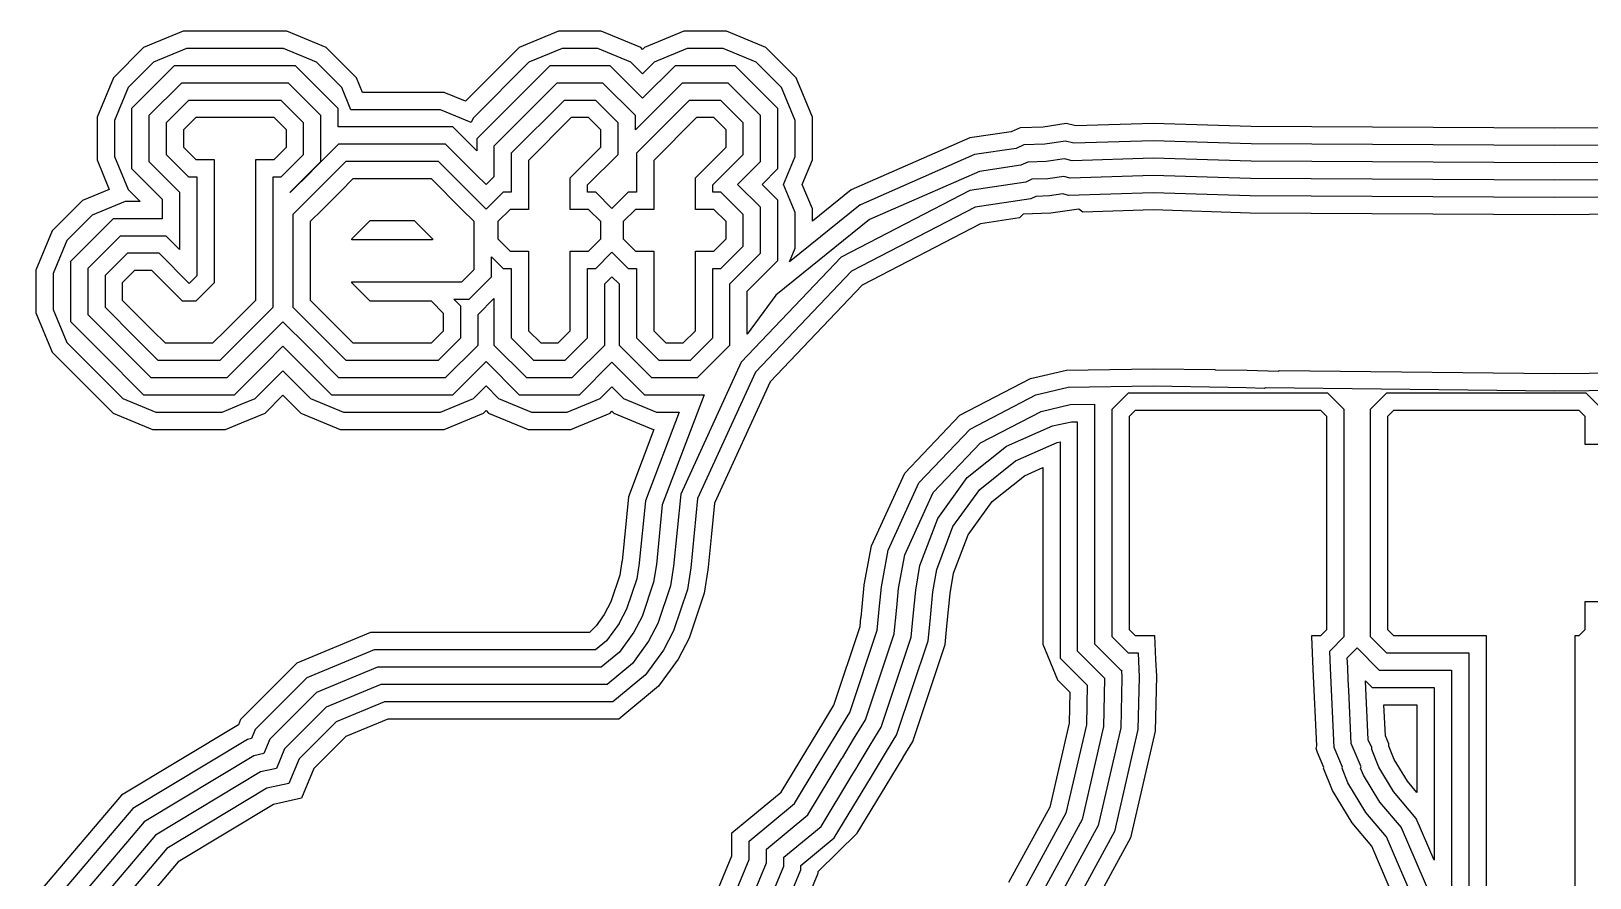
# Model space of a CAD drawing. Header units: millimetres. Extents: x 0 to 23.1, y 0 to 24.2.
# Drawn here: x 1.35 to 12.81, y 17.49 to 23.71 of the extents above; entities that cross this region are included whole.
import ezdxf

# ---------------------------------------------------------------- set-up
doc = ezdxf.new("R2010")
doc.units = ezdxf.units.MM

msp = doc.modelspace()

# ---------------------------------------------------------------- linework, layer by layer
at = {"color": 45}
for p, q in [((2.4649, 23.7134), (2.1751, 23.5934)), ((3.2282, 23.7134), (2.4649, 23.7134)), ((3.518, 23.5934), (3.2282, 23.7134)), ((5.2271, 23.7134), (4.9373, 23.5934)), ((5.5408, 23.7134), (5.2271, 23.7134)), ((5.8306, 23.5934), (5.5408, 23.7134)), ((6.1478, 23.7134), (5.858, 23.5934)), ((6.4615, 23.7134), (6.1478, 23.7134)), ((6.7513, 23.5934), (6.4615, 23.7134)), ((2.1751, 23.5934), (1.9532, 23.3715)), ((2.4901, 23.5864), (2.247, 23.4857)), ((3.203, 23.5864), (2.4901, 23.5864)), ((3.4461, 23.4857), (3.203, 23.5864)), ((3.7399, 23.3715), (3.518, 23.5934)), ((4.9373, 23.5934), (4.5424, 23.1984)), ((5.2523, 23.5864), (5.0092, 23.4857)), ((5.5156, 23.5864), (5.2523, 23.5864)), ((5.7587, 23.4857), (5.5156, 23.5864)), ((5.8443, 23.5796), (5.8306, 23.5934)), ((5.858, 23.5934), (5.8443, 23.5796)), ((6.173, 23.5864), (5.9299, 23.4857)), ((6.4363, 23.5864), (6.173, 23.5864)), ((6.6794, 23.4857), (6.4363, 23.5864)), ((6.9732, 23.3715), (6.7513, 23.5934)), ((2.247, 23.4857), (2.0609, 23.2996)), ((2.4003, 23.4594), (2.0872, 23.1463)), ((3.2928, 23.4594), (2.4003, 23.4594)), ((3.6059, 23.1463), (3.2928, 23.4594)), ((3.6322, 23.2996), (3.4461, 23.4857)), ((5.0092, 23.4857), (4.5983, 23.0748)), ((5.1625, 23.4594), (4.6246, 22.9215)), ((5.6054, 23.4594), (5.1625, 23.4594)), ((5.8443, 23.2204), (5.6054, 23.4594)), ((5.8443, 23.4), (5.7587, 23.4857)), ((5.9299, 23.4857), (5.8443, 23.4)), ((6.0832, 23.4594), (5.8443, 23.2204)), ((6.5261, 23.4594), (6.0832, 23.4594)), ((6.8392, 23.1463), (6.5261, 23.4594)), ((6.8655, 23.2996), (6.6794, 23.4857)), ((1.9532, 23.3715), (1.8332, 23.0817)), ((2.0609, 23.2996), (1.9602, 23.0565)), ((2.4529, 23.3324), (2.2142, 23.0937)), ((3.2402, 23.3324), (2.4529, 23.3324)), ((3.4789, 23.0937), (3.2402, 23.3324)), ((3.6996, 23.1368), (3.6322, 23.2996)), ((3.7844, 23.2638), (3.7399, 23.3715)), ((5.2151, 23.3324), (4.7516, 22.8689)), ((5.5528, 23.3324), (5.2151, 23.3324)), ((5.7915, 23.0937), (5.5528, 23.3324)), ((6.1358, 23.3324), (5.7915, 22.988)), ((6.4735, 23.3324), (6.1358, 23.3324)), ((6.7122, 23.0937), (6.4735, 23.3324)), ((6.9662, 23.0565), (6.8655, 23.2996)), ((7.0932, 23.0817), (6.9732, 23.3715)), ((2.5055, 23.2054), (2.3412, 23.0411)), ((3.1876, 23.2054), (2.5055, 23.2054)), ((3.3519, 23.0411), (3.1876, 23.2054)), ((4.0708, 23.2638), (3.7844, 23.2638)), ((4.3845, 23.2638), (4.0708, 23.2638)), ((4.5424, 23.1984), (4.3845, 23.2638)), ((5.2677, 23.2054), (4.8786, 22.8163)), ((5.5002, 23.2054), (5.2677, 23.2054)), ((5.6645, 23.0411), (5.5002, 23.2054)), ((6.1884, 23.2054), (5.7993, 22.8163)), ((6.4209, 23.2054), (6.1884, 23.2054)), ((6.5852, 23.0411), (6.4209, 23.2054)), ((1.8332, 23.0817), (1.8332, 22.768)), ((1.9602, 23.0565), (1.9602, 22.7932)), ((2.0872, 23.1463), (2.0872, 22.7034)), ((2.2142, 23.0937), (2.2142, 22.756)), ((2.3412, 23.0411), (2.3412, 22.8086)), ((2.5581, 23.0784), (2.4682, 22.9885)), ((3.135, 23.0784), (2.5581, 23.0784)), ((3.2249, 22.9885), (3.135, 23.0784)), ((3.3519, 22.8086), (3.3519, 23.0411)), ((3.4789, 22.756), (3.4789, 23.0937)), ((3.6059, 23.0098), (3.6059, 23.1463)), ((4.096, 23.1368), (3.6996, 23.1368)), ((4.3593, 23.1368), (4.096, 23.1368)), ((4.5852, 23.0431), (4.3593, 23.1368)), ((4.5983, 23.0748), (4.5852, 23.0431)), ((5.3203, 23.0784), (5.0056, 22.7637)), ((5.4476, 23.0784), (5.3203, 23.0784)), ((5.5375, 22.9885), (5.4476, 23.0784)), ((5.6645, 22.8086), (5.6645, 23.0411)), ((5.7915, 22.988), (5.7915, 23.0937)), ((6.241, 23.0784), (5.9263, 22.7637)), ((6.3683, 23.0784), (6.241, 23.0784)), ((6.4582, 22.9885), (6.3683, 23.0784)), ((6.5852, 22.8086), (6.5852, 23.0411)), ((6.7122, 22.756), (6.7122, 23.0937)), ((6.8392, 22.7034), (6.8392, 23.1463)), ((6.9662, 22.7932), (6.9662, 23.0565)), ((7.0932, 22.768), (7.0932, 23.0817)), ((2.4682, 22.9885), (2.4682, 22.8612)), ((3.2249, 22.8612), (3.2249, 22.9885)), ((4.0062, 23.0098), (3.6059, 23.0098)), ((4.4491, 23.0098), (4.0062, 23.0098)), ((4.6246, 22.8342), (4.4491, 23.0098)), ((5.5375, 22.8612), (5.5375, 22.9885)), ((6.4582, 22.8612), (6.4582, 22.9885)), ((8.2513, 22.9293), (7.3797, 22.548)), ((8.2514, 22.9293), (8.2513, 22.9293)), ((8.5548, 22.9743), (8.2514, 22.9293)), ((8.6203, 23.004), (8.5548, 22.9743)), ((8.7903, 23.0093), (8.6203, 23.004)), ((8.9605, 23.0346), (8.7903, 23.0093)), ((9.0308, 23.017), (8.9605, 23.0346)), ((9.6, 23.0351), (9.0308, 23.017)), ((10.3208, 23.0121), (9.6, 23.0351)), ((12.5499, 23.0001), (10.3208, 23.0121)), ((14.5823, 23.0111), (12.5499, 23.0001)), ((2.4682, 22.8612), (2.5581, 22.7713)), ((3.135, 22.7713), (3.2249, 22.8612)), ((3.6091, 22.8828), (3.457, 22.7305)), ((3.6092, 22.8828), (3.6091, 22.8828)), ((4.0588, 22.8828), (3.6092, 22.8828)), ((4.3965, 22.8828), (4.0588, 22.8828)), ((4.6213, 22.658), (4.3965, 22.8828)), ((4.6246, 22.9215), (4.6246, 22.8342)), ((4.7516, 22.8689), (4.7516, 22.644)), ((4.8786, 22.8163), (4.8786, 22.5838)), ((5.3127, 22.6364), (5.5375, 22.8612)), ((5.7993, 22.8163), (5.7993, 22.5838)), ((6.2334, 22.6364), (6.4582, 22.8612)), ((8.591, 22.8514), (8.2868, 22.8062)), ((8.6496, 22.8779), (8.591, 22.8514)), ((8.802, 22.8827), (8.6496, 22.8779)), ((8.9542, 22.9052), (8.802, 22.8827)), ((9.0169, 22.8895), (8.9542, 22.9052)), ((9.6, 22.908), (9.0169, 22.8895)), ((10.3198, 22.8851), (9.6, 22.908)), ((12.5499, 22.8731), (10.3198, 22.8851)), ((14.6051, 22.8842), (12.5499, 22.8731)), ((1.8332, 22.768), (1.9231, 22.5511)), ((1.9602, 22.7932), (2.0609, 22.5501)), ((2.0872, 22.7034), (2.312, 22.4786)), ((2.2142, 22.756), (2.439, 22.5312)), ((2.3412, 22.8086), (2.5055, 22.6443)), ((2.5581, 22.7713), (2.693, 22.7713)), ((2.693, 22.7713), (2.693, 21.8644)), ((3.0001, 21.7372), (3.0001, 22.7713)), ((3.0001, 22.7713), (3.135, 22.7713)), ((3.1876, 22.6443), (3.3519, 22.8086)), ((3.2541, 22.5312), (3.4789, 22.756)), ((3.457, 22.7305), (3.3705, 22.6441)), ((3.6618, 22.7558), (3.4975, 22.5915)), ((4.1114, 22.7558), (3.6618, 22.7558)), ((4.3439, 22.7558), (4.1114, 22.7558)), ((4.5687, 22.531), (4.3439, 22.7558)), ((5.0056, 22.7637), (5.0056, 22.6364)), ((5.4397, 22.5838), (5.6645, 22.8086)), ((5.9263, 22.7637), (5.9263, 22.6364)), ((6.3604, 22.5838), (6.5852, 22.8086)), ((6.5438, 22.5877), (6.7122, 22.756)), ((6.7234, 22.5877), (6.8392, 22.7034)), ((6.881, 22.5877), (6.9662, 22.7932)), ((7.0185, 22.5877), (7.0932, 22.768)), ((8.2867, 22.8062), (7.4461, 22.4384)), ((8.2868, 22.8062), (8.2867, 22.8062)), ((8.6272, 22.7284), (8.3222, 22.6831)), ((8.6789, 22.7518), (8.6272, 22.7284)), ((8.8135, 22.756), (8.6789, 22.7518)), ((8.9478, 22.7759), (8.8135, 22.756)), ((9.0032, 22.762), (8.9478, 22.7759)), ((9.6, 22.781), (9.0032, 22.762)), ((10.3191, 22.7581), (9.6, 22.781)), ((12.5499, 22.7461), (10.3191, 22.7581)), ((14.6277, 22.7573), (12.5499, 22.7461)), ((2.5055, 22.6443), (2.566, 22.6443)), ((2.566, 22.6443), (2.566, 21.917)), ((3.1271, 21.6846), (3.1271, 22.6443)), ((3.1271, 22.6443), (3.1876, 22.6443)), ((3.3705, 22.644), (3.298, 22.5714)), ((3.3705, 22.6441), (3.3705, 22.644)), ((3.4975, 22.5914), (3.4372, 22.531)), ((3.4975, 22.5915), (3.4975, 22.5914)), ((3.7144, 22.6288), (3.6245, 22.5389)), ((4.164, 22.6288), (3.7144, 22.6288)), ((4.2913, 22.6288), (4.164, 22.6288)), ((4.5161, 22.404), (4.2913, 22.6288)), ((4.6934, 22.5858), (4.6213, 22.658)), ((4.7516, 22.644), (4.6934, 22.5858)), ((4.8786, 22.5838), (4.8786, 22.531)), ((5.0056, 22.6364), (5.0056, 22.404)), ((5.3127, 22.404), (5.3127, 22.6364)), ((5.4397, 22.531), (5.4397, 22.5838)), ((5.7993, 22.5838), (5.7993, 22.531)), ((5.9263, 22.6364), (5.9263, 22.404)), ((6.2334, 22.404), (6.2334, 22.6364)), ((6.3604, 22.531), (6.3604, 22.5838)), ((6.7122, 22.4193), (6.5438, 22.5877)), ((6.8392, 22.4719), (6.7234, 22.5877)), ((6.9662, 22.3821), (6.881, 22.5877)), ((7.0932, 22.4073), (7.0185, 22.5877)), ((8.3221, 22.6831), (7.5125, 22.3289)), ((8.6633, 22.6053), (8.2507, 22.544)), ((8.3222, 22.6831), (8.3221, 22.6831)), ((8.7082, 22.6256), (8.6633, 22.6053)), ((8.8246, 22.6292), (8.7082, 22.6256)), ((8.9415, 22.6466), (8.8246, 22.6292)), ((8.9898, 22.6345), (8.9415, 22.6466)), ((9.6, 22.6539), (8.9898, 22.6345)), ((10.3145, 22.6311), (9.6, 22.6539)), ((12.5499, 22.6191), (10.3145, 22.6311)), ((14.6506, 22.6304), (12.5499, 22.6191)), ((1.7256, 22.4694), (1.5037, 22.2475)), ((1.9231, 22.5511), (1.7256, 22.4694)), ((2.0609, 22.5501), (2.1487, 22.4624)), ((2.312, 22.4786), (2.312, 22.3354)), ((2.439, 22.5312), (2.439, 22.1104)), ((3.298, 22.5714), (3.2541, 22.5275)), ((3.2541, 22.5275), (3.2541, 22.5312)), ((3.4371, 22.531), (3.2728, 22.3667)), ((3.4372, 22.531), (3.4371, 22.531)), ((3.6245, 22.5388), (3.4898, 22.404)), ((3.6245, 22.5389), (3.6245, 22.5388)), ((4.6934, 22.4062), (4.5687, 22.531)), ((4.8182, 22.531), (4.6934, 22.4062)), ((4.8786, 22.531), (4.8182, 22.531)), ((5.5002, 22.531), (5.4397, 22.531)), ((5.6195, 22.4116), (5.5002, 22.531)), ((5.7389, 22.531), (5.6195, 22.4116)), ((5.7993, 22.531), (5.7389, 22.531)), ((6.4209, 22.531), (6.3604, 22.531)), ((6.5852, 22.3667), (6.4209, 22.531)), ((6.8392, 22.029), (6.8392, 22.4719)), ((7.3796, 22.548), (7.0932, 22.3176)), ((8.2506, 22.544), (7.3045, 22.0531)), ((7.3797, 22.548), (7.3796, 22.548)), ((8.2507, 22.544), (8.2506, 22.544)), ((8.6995, 22.4822), (8.2904, 22.4215)), ((8.7375, 22.4995), (8.6995, 22.4822)), ((8.8364, 22.5026), (8.7375, 22.4995)), ((8.9352, 22.5172), (8.8364, 22.5026)), ((8.9759, 22.507), (8.9352, 22.5172)), ((9.6, 22.5269), (8.9759, 22.507)), ((10.3137, 22.5041), (9.6, 22.5269)), ((12.5499, 22.4921), (10.3137, 22.5041)), ((14.6735, 22.5035), (12.5499, 22.4921)), ((1.7975, 22.3617), (1.6114, 22.1756)), ((2.0406, 22.4624), (1.7975, 22.3617)), ((2.1487, 22.4624), (2.0406, 22.4624)), ((3.2728, 22.3667), (3.2728, 22.3666)), ((3.2728, 22.3666), (3.2728, 22.1419)), ((3.4897, 22.404), (3.3998, 22.3141)), ((3.4898, 22.404), (3.4897, 22.404)), ((4.606, 22.3141), (4.5161, 22.404)), ((4.8708, 22.404), (4.7809, 22.3141)), ((5.0056, 22.404), (4.8708, 22.404)), ((5.4476, 22.404), (5.3127, 22.404)), ((5.5375, 22.3141), (5.4476, 22.404)), ((5.7915, 22.404), (5.7016, 22.3141)), ((5.9263, 22.404), (5.7915, 22.404)), ((6.3683, 22.404), (6.2334, 22.404)), ((6.4582, 22.3141), (6.3683, 22.404)), ((6.5852, 22.1342), (6.5852, 22.3667)), ((6.7122, 22.0816), (6.7122, 22.4193)), ((7.446, 22.4384), (6.925, 22.0194)), ((6.9662, 22.1188), (6.9662, 22.3821)), ((7.0932, 22.3176), (7.0932, 22.4073)), ((8.2903, 22.4215), (7.3819, 21.9502)), ((7.4461, 22.4384), (7.446, 22.4384)), ((8.2904, 22.4215), (8.2903, 22.4215)), ((8.6425, 22.3694), (8.6165, 22.3415)), ((8.8476, 22.3759), (8.6425, 22.3694)), ((9.0518, 22.4062), (8.8476, 22.3759)), ((9.0825, 22.3833), (9.0518, 22.4062)), ((9.6, 22.3998), (9.0825, 22.3833)), ((10.3129, 22.3771), (9.6, 22.3998)), ((12.5499, 22.3651), (10.3129, 22.3771)), ((14.5738, 22.376), (12.5499, 22.3651)), ((1.5037, 22.2475), (1.3837, 21.9577)), ((1.9508, 22.3354), (1.6377, 22.0223)), ((2.312, 22.3354), (1.9508, 22.3354)), ((3.3998, 22.3141), (3.3998, 22.314)), ((3.3998, 22.314), (3.3998, 22.1868)), ((3.7069, 22.1869), (3.8416, 22.3217)), ((3.8416, 22.3217), (4.164, 22.3217)), ((4.164, 22.3217), (4.2989, 22.1868)), ((4.606, 22.0893), (4.606, 22.3141)), ((4.7809, 22.3141), (4.7809, 22.1868)), ((5.5375, 22.1868), (5.5375, 22.3141)), ((5.7016, 22.3141), (5.7016, 22.1868)), ((6.4582, 22.1868), (6.4582, 22.3141)), ((7.5124, 22.3289), (6.8237, 21.775)), ((8.3299, 22.299), (7.4592, 21.8472)), ((7.5125, 22.3289), (7.5124, 22.3289)), ((8.33, 22.299), (8.3299, 22.299)), ((8.6165, 22.3415), (8.33, 22.299)), ((1.6114, 22.1756), (1.5107, 21.9325)), ((2.0034, 22.2084), (1.7647, 21.9697)), ((2.3411, 22.2084), (2.0034, 22.2084)), ((2.439, 22.1104), (2.3411, 22.2084)), ((3.2728, 22.1419), (3.2728, 21.9094)), ((3.3998, 22.1868), (3.3998, 22.0893)), ((3.7069, 22.1792), (3.7069, 22.1869)), ((4.2989, 22.1792), (3.7069, 22.1792)), ((4.2989, 22.1868), (4.2989, 22.1792)), ((4.7809, 22.1868), (4.8708, 22.0969)), ((5.4476, 22.0969), (5.5375, 22.1868)), ((5.7016, 22.1868), (5.7915, 22.0969)), ((6.3683, 22.0969), (6.4582, 22.1868)), ((6.4209, 21.9699), (6.5852, 22.1342)), ((1.6377, 22.0223), (1.6377, 21.5794)), ((2.056, 22.0814), (1.8917, 21.9171)), ((2.2885, 22.0814), (2.056, 22.0814)), ((2.5094, 21.8604), (2.2885, 22.0814)), ((3.3998, 22.0893), (3.3998, 21.962)), ((4.606, 21.962), (4.606, 22.0893)), ((4.733, 21.9094), (4.733, 22.0552)), ((4.733, 22.0552), (4.8182, 21.9699)), ((4.8708, 22.0969), (5.0056, 22.0969)), ((5.0056, 22.0969), (5.0056, 21.5125)), ((5.3127, 21.5125), (5.3127, 22.0969)), ((5.3127, 22.0969), (5.4476, 22.0969)), ((5.5002, 21.9699), (5.6195, 22.0893)), ((5.6195, 22.0893), (5.7389, 21.9699)), ((5.7915, 22.0969), (5.9263, 22.0969)), ((5.9263, 22.0969), (5.9263, 21.5125)), ((6.2334, 21.5125), (6.2334, 22.0969)), ((6.2334, 22.0969), (6.3683, 22.0969)), ((6.4874, 21.8568), (6.7122, 22.0816)), ((7.3044, 22.0531), (6.5693, 21.2812)), ((6.6144, 21.8042), (6.8392, 22.029)), ((6.925, 22.0194), (6.9662, 22.1188)), ((7.3045, 22.0531), (7.3044, 22.0531)), ((1.3837, 21.9577), (1.3837, 21.644)), ((1.5107, 21.9325), (1.5107, 21.6692)), ((1.7647, 21.9697), (1.7647, 21.632)), ((1.8917, 21.9171), (1.8917, 21.6846)), ((2.1086, 21.9544), (2.0187, 21.8645)), ((2.2359, 21.9544), (2.1086, 21.9544)), ((2.4605, 21.7297), (2.2359, 21.9544)), ((2.566, 21.917), (2.5094, 21.8604)), ((3.2728, 21.9094), (3.2728, 21.6846)), ((3.3998, 21.962), (3.3998, 21.7372)), ((4.5161, 21.8721), (4.606, 21.962)), ((4.5687, 21.7451), (4.733, 21.9094)), ((4.8182, 21.9699), (4.8786, 21.9699)), ((4.8786, 21.9699), (4.8786, 21.4599)), ((5.4397, 21.4599), (5.4397, 21.9699)), ((5.4397, 21.9699), (5.5002, 21.9699)), ((5.5667, 21.8568), (5.6195, 21.9097)), ((5.6195, 21.9097), (5.6723, 21.8569)), ((5.7389, 21.9699), (5.7993, 21.9699)), ((5.7993, 21.9699), (5.7993, 21.4599)), ((6.3604, 21.4599), (6.3604, 21.9699)), ((6.3604, 21.9699), (6.4209, 21.9699)), ((7.3818, 21.9502), (6.6759, 21.209)), ((7.3819, 21.9502), (7.3818, 21.9502)), ((2.0187, 21.8645), (2.0187, 21.7372)), ((2.693, 21.8644), (2.5582, 21.7297)), ((3.7069, 21.8645), (3.7069, 21.8721)), ((3.7069, 21.8721), (4.5161, 21.8721)), ((3.8417, 21.7297), (3.7069, 21.8645)), ((5.5667, 21.4073), (5.5667, 21.8568)), ((5.6723, 21.8569), (5.6723, 21.4073)), ((6.4874, 21.4073), (6.4874, 21.8568)), ((6.6144, 21.487), (6.6144, 21.8042)), ((7.4591, 21.8472), (6.7825, 21.1368)), ((7.4592, 21.8472), (7.4591, 21.8472)), ((1.5107, 21.6692), (1.6114, 21.4261)), ((1.8917, 21.6846), (2.1164, 21.46)), ((2.0187, 21.7372), (2.2434, 21.5126)), ((2.5582, 21.7297), (2.4605, 21.7297)), ((2.9102, 21.6473), (3.0001, 21.7372)), ((2.9628, 21.5203), (3.1271, 21.6846)), ((3.2728, 21.6846), (3.4371, 21.5203)), ((3.3998, 21.7372), (3.4897, 21.6473)), ((4.2913, 21.7297), (3.8417, 21.7297)), ((4.3812, 21.6398), (4.2913, 21.7297)), ((4.5082, 21.6924), (4.4554, 21.7451)), ((4.4554, 21.7451), (4.5687, 21.7451)), ((4.5082, 21.4599), (4.5082, 21.6924)), ((4.6352, 21.632), (4.7516, 21.7485)), ((4.7516, 21.7485), (4.7516, 21.4073)), ((6.8236, 21.7749), (6.6144, 21.487)), ((6.8237, 21.775), (6.8236, 21.775)), ((6.8236, 21.775), (6.8236, 21.7749)), ((1.3837, 21.644), (1.5037, 21.3542)), ((1.6377, 21.5794), (1.8624, 21.3548)), ((1.7647, 21.632), (1.9894, 21.4074)), ((2.7753, 21.5126), (2.9101, 21.6473)), ((2.9101, 21.6473), (2.9102, 21.6473)), ((3.1018, 21.4798), (3.2, 21.5779)), ((3.2, 21.5779), (3.3845, 21.3933)), ((3.4897, 21.6473), (3.7144, 21.4226)), ((4.3812, 21.5125), (4.3812, 21.6398)), ((4.6352, 21.4073), (4.6352, 21.632)), ((2.1164, 21.46), (2.1164, 21.4599)), ((2.1164, 21.4599), (2.2807, 21.2956)), ((2.2434, 21.5126), (2.2434, 21.5125)), ((2.2434, 21.5125), (2.3333, 21.4226)), ((2.6854, 21.4226), (2.7753, 21.5125)), ((2.738, 21.2956), (2.9023, 21.4599)), ((2.7753, 21.5125), (2.7753, 21.5126)), ((2.9023, 21.46), (2.9627, 21.5203)), ((2.9023, 21.4599), (2.9023, 21.46)), ((2.9627, 21.5203), (2.9628, 21.5203)), ((3.0154, 21.3933), (3.1018, 21.4798)), ((3.4371, 21.5203), (3.6618, 21.2956)), ((4.2913, 21.4226), (4.3812, 21.5125)), ((4.3439, 21.2956), (4.5082, 21.4599)), ((4.8786, 21.4599), (5.0429, 21.2956)), ((5.0056, 21.5125), (5.0955, 21.4226)), ((5.2228, 21.4226), (5.3127, 21.5125)), ((5.2754, 21.2956), (5.4397, 21.4599)), ((5.7993, 21.4599), (5.9636, 21.2956)), ((5.9263, 21.5125), (6.0162, 21.4226)), ((6.1435, 21.4226), (6.2334, 21.5125)), ((6.1961, 21.2956), (6.3604, 21.4599)), ((1.5037, 21.3542), (1.7284, 21.1296)), ((1.6114, 21.4261), (1.8361, 21.2015)), ((1.8624, 21.3548), (1.8624, 21.3547)), ((1.8624, 21.3547), (2.1755, 21.0416)), ((1.9894, 21.4074), (1.9894, 21.4073)), ((1.9894, 21.4073), (2.2281, 21.1686)), ((2.3333, 21.4226), (2.5581, 21.4226)), ((2.5581, 21.4226), (2.6853, 21.4226)), ((2.6853, 21.4226), (2.6854, 21.4226)), ((2.7906, 21.1686), (2.9427, 21.3208)), ((2.9427, 21.3208), (3.0153, 21.3933)), ((3.0153, 21.3933), (3.0154, 21.3933)), ((3.068, 21.2663), (3.1999, 21.3983)), ((3.1999, 21.3983), (3.3319, 21.2663)), ((3.3845, 21.3933), (3.6092, 21.1686)), ((3.7144, 21.4226), (3.8417, 21.4226)), ((3.8417, 21.4226), (4.2913, 21.4226)), ((4.3965, 21.1686), (4.6352, 21.4073)), ((4.7516, 21.4073), (4.9903, 21.1686)), ((5.0955, 21.4226), (5.2228, 21.4226)), ((5.328, 21.1686), (5.5667, 21.4073)), ((5.6723, 21.4073), (5.911, 21.1686)), ((6.0162, 21.4226), (6.1435, 21.4226)), ((6.2487, 21.1686), (6.4874, 21.4073)), ((2.2807, 21.2956), (2.5055, 21.2956)), ((2.5055, 21.2956), (2.7379, 21.2956)), ((2.7379, 21.2956), (2.738, 21.2956)), ((2.8432, 21.0416), (3.0198, 21.2183)), ((2.9964, 21.0152), (3.1999, 21.2188)), ((3.0198, 21.2183), (3.0679, 21.2663)), ((3.0679, 21.2663), (3.068, 21.2663)), ((3.1999, 21.2188), (3.4033, 21.0153)), ((3.3319, 21.2663), (3.5566, 21.0416)), ((3.6618, 21.2956), (3.8943, 21.2956)), ((3.8943, 21.2956), (4.3439, 21.2956)), ((4.4491, 21.0416), (4.6934, 21.286)), ((4.6934, 21.286), (4.9377, 21.0416)), ((5.0429, 21.2956), (5.2754, 21.2956)), ((5.3806, 21.0416), (5.6195, 21.2806)), ((5.6195, 21.2806), (5.8584, 21.0416)), ((5.9636, 21.2956), (6.1961, 21.2956)), ((6.5693, 21.2811), (6.1251, 20.3122)), ((6.6759, 21.2089), (6.2494, 20.2786)), ((6.5693, 21.2812), (6.5693, 21.2811)), ((6.6759, 21.209), (6.6759, 21.2089)), ((8.698, 21.1617), (8.9622, 21.2236)), ((8.9622, 21.2236), (9.6, 21.2337)), ((9.6, 21.2337), (10.0532, 21.2266)), ((10.0532, 21.2266), (10.0545, 21.2252)), ((10.0545, 21.2252), (10.29, 21.2227)), ((10.29, 21.2227), (10.5206, 21.2153)), ((10.5206, 21.2153), (10.5257, 21.2201)), ((10.5257, 21.2201), (12.5499, 21.1982)), ((12.5499, 21.1982), (14.7837, 21.2224)), ((1.7284, 21.1296), (1.7284, 21.1295)), ((1.7284, 21.1295), (1.9503, 20.9076)), ((1.8361, 21.2015), (1.8361, 21.2014)), ((1.8361, 21.2014), (2.0222, 21.0153)), ((2.2281, 21.1686), (2.4528, 21.1686)), ((2.4528, 21.1686), (2.7905, 21.1686)), ((2.7905, 21.1686), (2.7906, 21.1686)), ((3.6092, 21.1686), (3.9469, 21.1686)), ((3.9469, 21.1686), (4.3965, 21.1686)), ((4.6024, 21.0153), (4.6934, 21.1064)), ((4.6934, 21.1064), (4.7844, 21.0153)), ((4.9903, 21.1686), (5.328, 21.1686)), ((5.5339, 21.0153), (5.6195, 21.101)), ((5.6195, 21.101), (5.7051, 21.0153)), ((5.911, 21.1686), (6.2487, 21.1686)), ((6.7825, 21.1367), (6.3737, 20.245)), ((6.7825, 21.1368), (6.7825, 21.1367)), ((8.177, 20.8914), (8.698, 21.1617)), ((8.7371, 21.0409), (8.9754, 21.0968)), ((8.9754, 21.0968), (9.6, 21.1067)), ((9.6, 21.1067), (10.1505, 21.098)), ((10.1505, 21.098), (10.1522, 21.0972)), ((10.1522, 21.0972), (10.2846, 21.0957)), ((10.2846, 21.0957), (10.4176, 21.0915)), ((10.4176, 21.0915), (10.4246, 21.0942)), ((10.4246, 21.0942), (12.5499, 21.0712)), ((12.5499, 21.0712), (14.7801, 21.0953)), ((2.0222, 21.0153), (2.2653, 20.9146)), ((2.1755, 21.0416), (2.4002, 21.0416)), ((2.4002, 21.0416), (2.8431, 21.0416)), ((2.8431, 21.0416), (2.8432, 21.0416)), ((2.8936, 20.9727), (2.9964, 21.0152)), ((3.0683, 20.9075), (3.1999, 21.0392)), ((3.1999, 21.0392), (3.3314, 20.9076)), ((3.4033, 21.0153), (3.6464, 20.9146)), ((3.5566, 21.0416), (3.9995, 21.0416)), ((3.9995, 21.0416), (4.4491, 21.0416)), ((4.3593, 20.9146), (4.6024, 21.0153)), ((4.7844, 21.0153), (5.0275, 20.9146)), ((4.9377, 21.0416), (5.3806, 21.0416)), ((5.2908, 20.9146), (5.5339, 21.0153)), ((5.7051, 21.0153), (5.9482, 20.9146)), ((5.8584, 21.0416), (6.297, 21.0416)), ((6.297, 21.0416), (5.9897, 20.2341)), ((8.2533, 20.7898), (8.7371, 21.0409)), ((9.4153, 21.0543), (9.2956, 20.9346)), ((10.8846, 21.0543), (9.4153, 21.0543)), ((11.0043, 20.9346), (10.8846, 21.0543)), ((11.3153, 21.0543), (11.1956, 20.9346)), ((12.7846, 21.0543), (11.3153, 21.0543)), ((12.9043, 20.9346), (12.7846, 21.0543)), ((1.9503, 20.9076), (2.2401, 20.7876)), ((2.2653, 20.9146), (2.49, 20.9146)), ((2.49, 20.9146), (2.7532, 20.9146)), ((2.7532, 20.9146), (2.7534, 20.9146)), ((2.7534, 20.9146), (2.8936, 20.9727)), ((2.895, 20.8359), (3.0683, 20.9075)), ((3.3314, 20.9076), (3.6212, 20.7876)), ((3.6464, 20.9146), (3.9097, 20.9146)), ((3.9097, 20.9146), (4.3593, 20.9146)), ((4.3845, 20.7876), (4.6743, 20.9076)), ((4.6743, 20.9076), (4.6934, 20.9268)), ((4.6934, 20.9268), (4.7125, 20.9076)), ((4.7125, 20.9076), (5.0023, 20.7876)), ((5.0275, 20.9146), (5.2908, 20.9146)), ((5.316, 20.7876), (5.6058, 20.9076)), ((5.6058, 20.9076), (5.6195, 20.9214)), ((5.6195, 20.9214), (5.6332, 20.9076)), ((5.6332, 20.9076), (5.923, 20.7876)), ((6.1129, 20.9146), (5.865, 20.2634)), ((5.9482, 20.9146), (6.1129, 20.9146)), ((7.7722, 20.4663), (8.177, 20.8914)), ((8.3295, 20.6883), (8.7762, 20.92)), ((8.7762, 20.92), (8.9893, 20.97)), ((8.9893, 20.97), (9.1686, 20.9729)), ((9.1686, 20.9729), (9.1686, 19.2127)), ((9.2956, 20.9346), (9.2956, 19.2653)), ((9.4679, 20.9273), (9.4226, 20.882)), ((9.4226, 20.882), (9.4226, 19.3179)), ((10.832, 20.9273), (9.4679, 20.9273)), ((10.8773, 20.882), (10.832, 20.9273)), ((10.8773, 19.3179), (10.8773, 20.882)), ((11.0043, 19.2653), (11.0043, 20.9346)), ((11.1956, 20.9346), (11.1956, 19.2653)), ((11.3679, 20.9273), (11.3226, 20.882)), ((11.3226, 20.882), (11.3226, 19.3179)), ((12.732, 20.9273), (11.3679, 20.9273)), ((12.7773, 20.882), (12.732, 20.9273)), ((12.7773, 20.6773), (12.7773, 20.882)), ((2.2401, 20.7876), (2.4647, 20.7876)), ((2.4647, 20.7876), (2.7785, 20.7876)), ((2.7785, 20.7876), (2.7786, 20.7876)), ((2.7786, 20.7876), (2.895, 20.8359)), ((3.6212, 20.7876), (3.9349, 20.7876)), ((3.9349, 20.7876), (4.3845, 20.7876)), ((5.0023, 20.7876), (5.316, 20.7876)), ((5.9286, 20.7876), (5.7403, 20.2928)), ((5.923, 20.7876), (5.9286, 20.7876)), ((7.8773, 20.3951), (8.2533, 20.7898)), ((8.5209, 20.6646), (8.8597, 20.8128)), ((8.8597, 20.8128), (8.9996, 20.8431)), ((8.9996, 20.8431), (9.0416, 20.8438)), ((9.0416, 20.8438), (9.0416, 19.1601)), ((7.9825, 20.3239), (8.3295, 20.6883)), ((8.2328, 20.4329), (8.5209, 20.6646)), ((8.5868, 20.556), (8.8947, 20.6907)), ((8.8947, 20.6907), (8.9146, 20.6951)), ((8.9146, 20.6951), (8.9146, 19.1075)), ((16.8943, 20.6773), (12.7773, 20.6773)), ((8.3248, 20.3453), (8.5868, 20.556)), ((7.5276, 19.9327), (7.7722, 20.4663)), ((8.0155, 20.1339), (8.2328, 20.4329)), ((8.4168, 20.2577), (8.6526, 20.4474)), ((8.6526, 20.4474), (8.7876, 20.5065)), ((8.7876, 20.5065), (8.7876, 19.2082)), ((5.7403, 20.2927), (5.6934, 19.8194)), ((5.7403, 20.2928), (5.7403, 20.2927)), ((6.1251, 20.3121), (6.0726, 19.7818)), ((6.1251, 20.3122), (6.1251, 20.3121)), ((7.6502, 19.8996), (7.8773, 20.3951)), ((7.7728, 19.8664), (7.9825, 20.3239)), ((8.1272, 20.0734), (8.3248, 20.3453)), ((5.865, 20.2633), (5.8198, 19.8068)), ((5.865, 20.2634), (5.865, 20.2633)), ((5.9897, 20.234), (5.9462, 19.7943)), ((5.9897, 20.2341), (5.9897, 20.234)), ((6.2494, 20.2785), (6.199, 19.7693)), ((6.2494, 20.2786), (6.2494, 20.2785)), ((6.3737, 20.2449), (6.349, 19.9948)), ((6.3737, 20.245), (6.3737, 20.2449)), ((8.2389, 20.013), (8.4168, 20.2577)), ((7.884, 19.7883), (8.0155, 20.1339)), ((8.0076, 19.7592), (8.1272, 20.0734)), ((6.3489, 19.9948), (6.3272, 19.7751)), ((6.349, 19.9948), (6.3489, 19.9948)), ((8.1312, 19.7301), (8.2389, 20.013)), ((7.4746, 19.6443), (7.5276, 19.9327)), ((7.601, 19.6318), (7.6502, 19.8996)), ((7.7274, 19.6193), (7.7728, 19.8664)), ((5.6775, 19.7167), (5.6119, 19.52)), ((5.6932, 19.8172), (5.6775, 19.7167)), ((5.6934, 19.8194), (5.6932, 19.8172)), ((5.8196, 19.8049), (5.8017, 19.6902)), ((5.8198, 19.8068), (5.8196, 19.8049)), ((5.9462, 19.7941), (5.9259, 19.6638)), ((5.9462, 19.7943), (5.9462, 19.7941)), ((6.0726, 19.7816), (6.0501, 19.6373)), ((6.0726, 19.7818), (6.0726, 19.7816)), ((6.199, 19.7691), (6.1743, 19.6108)), ((6.199, 19.7693), (6.199, 19.7691)), ((6.3254, 19.7566), (6.2985, 19.5843)), ((6.3272, 19.7751), (6.3254, 19.7568)), ((6.3254, 19.7568), (6.3254, 19.7566)), ((7.8536, 19.6057), (7.884, 19.7883)), ((7.98, 19.5932), (8.0076, 19.7592)), ((8.1064, 19.5807), (8.1312, 19.7301)), ((5.8017, 19.6902), (5.7272, 19.4666)), ((5.9259, 19.6638), (5.8425, 19.4133)), ((6.0501, 19.6373), (5.9577, 19.36)), ((6.1743, 19.6108), (6.073, 19.3066)), ((7.4587, 19.4842), (7.4745, 19.6431)), ((7.4745, 19.6431), (7.4746, 19.6443)), ((7.5915, 19.5363), (7.6009, 19.6306)), ((7.6009, 19.6306), (7.601, 19.6318)), ((7.716, 19.505), (7.7273, 19.6181)), ((7.7273, 19.6181), (7.7274, 19.6193)), ((7.8349, 19.4159), (7.8536, 19.6057)), ((5.6119, 19.52), (5.5632, 19.4284)), ((6.2985, 19.5843), (6.1883, 19.2533)), ((7.5694, 19.3132), (7.587, 19.4911)), ((7.587, 19.4911), (7.5871, 19.4912)), ((7.5871, 19.4912), (7.5915, 19.5363)), ((7.711, 19.4535), (7.716, 19.505)), ((7.9588, 19.3782), (7.98, 19.5932)), ((8.0827, 19.3406), (8.1064, 19.5807)), ((12.7773, 19.3179), (12.7773, 19.5226)), ((12.7773, 19.5226), (16.8943, 19.5226)), ((5.5632, 19.4283), (5.5041, 19.3435)), ((5.5632, 19.4284), (5.5632, 19.4283)), ((5.7272, 19.4666), (5.6718, 19.3626)), ((5.8425, 19.4133), (5.7804, 19.2967)), ((7.4445, 19.3398), (7.4509, 19.4051)), ((7.4509, 19.4051), (7.451, 19.4051)), ((7.451, 19.4051), (7.4587, 19.4842)), ((7.6944, 19.2865), (7.7109, 19.4534)), ((7.7109, 19.4534), (7.711, 19.4535)), ((7.8194, 19.2598), (7.8348, 19.4158)), ((7.8348, 19.4158), (7.8349, 19.4159)), ((7.9444, 19.2332), (7.9587, 19.3781)), ((7.9587, 19.3781), (7.9588, 19.3782)), ((3.8446, 19.2943), (3.3028, 19.0699)), ((5.4539, 19.2943), (3.8446, 19.2943)), ((5.5041, 19.3435), (5.4539, 19.2943)), ((5.6715, 19.3619), (5.5782, 19.2339)), ((5.6718, 19.3626), (5.6715, 19.3619)), ((5.7804, 19.2966), (5.6743, 19.1508)), ((5.7804, 19.2967), (5.7804, 19.2966)), ((5.9577, 19.36), (5.889, 19.2309)), ((6.073, 19.3066), (5.9976, 19.165)), ((7.2517, 18.7615), (7.4445, 19.3397)), ((7.3677, 18.7078), (7.5694, 19.3131)), ((7.4445, 19.3397), (7.4445, 19.3398)), ((7.4836, 18.6541), (7.6944, 19.2864)), ((7.5694, 19.3131), (7.5694, 19.3132)), ((7.5996, 18.6005), (7.8194, 19.2597)), ((7.6944, 19.2864), (7.6944, 19.2865)), ((7.8194, 19.2597), (7.8194, 19.2598)), ((8.0693, 19.2065), (8.0825, 19.3404)), ((8.0825, 19.3404), (8.0827, 19.3406)), ((9.2956, 19.2653), (9.4153, 19.1456)), ((9.4226, 19.3179), (9.4679, 19.2726)), ((9.4679, 19.2726), (9.6097, 19.2726)), ((9.6097, 19.2726), (9.6177, 19.0966)), ((10.7658, 19.2651), (10.7655, 19.2726)), ((10.7655, 19.2726), (10.832, 19.2726)), ((10.7659, 19.2651), (10.7658, 19.2651)), ((10.7768, 19.0261), (10.7659, 19.2651)), ((10.832, 19.2726), (10.8773, 19.3179)), ((10.8978, 19.1589), (11.0043, 19.2653)), ((11.1956, 19.2653), (11.3153, 19.1456)), ((11.3226, 19.3179), (11.3679, 19.2726)), ((11.3679, 19.2726), (12.0476, 19.2726)), ((12.0476, 19.2726), (12.0476, 16.7973)), ((12.7023, 16.7973), (12.7023, 19.2726)), ((12.7023, 19.2726), (12.732, 19.2726)), ((12.732, 19.2726), (12.7773, 19.3179)), ((3.8699, 19.1673), (3.3747, 18.9622)), ((5.4977, 19.1673), (3.8699, 19.1673)), ((5.5782, 19.2339), (5.4977, 19.1673)), ((5.6743, 19.1508), (5.5406, 19.0403)), ((5.889, 19.2308), (5.7704, 19.0678)), ((5.9973, 19.1644), (5.8665, 18.9848)), ((5.889, 19.2309), (5.889, 19.2308)), ((5.9976, 19.165), (5.9973, 19.1644)), ((6.1883, 19.2533), (6.1062, 19.0991)), ((7.7156, 18.5468), (7.9444, 19.2331)), ((7.8315, 18.4932), (8.0693, 19.2064)), ((7.9444, 19.2331), (7.9444, 19.2332)), ((8.0693, 19.2064), (8.0693, 19.2065)), ((8.7876, 19.2082), (8.896, 18.9464)), ((9.0416, 19.1601), (9.2425, 18.9593)), ((9.1686, 19.2127), (9.3627, 19.0186)), ((9.4153, 19.1456), (9.4883, 19.1456)), ((9.4883, 19.1456), (9.4964, 18.9672)), ((10.9036, 19.0319), (10.8978, 19.1589)), ((11.0272, 19.1087), (11.0999, 19.1814)), ((11.0999, 19.1814), (11.2627, 19.0186)), ((11.3153, 19.1456), (11.9206, 19.1456)), ((11.9206, 19.1456), (11.9206, 16.8546)), ((3.3028, 19.0699), (2.888, 18.6551)), ((3.8952, 19.0403), (3.4467, 18.8545)), ((5.5406, 19.0403), (3.8952, 19.0403)), ((5.7704, 19.0678), (5.5835, 18.9133)), ((6.1062, 19.0991), (5.9626, 18.9017)), ((8.9146, 19.1075), (9.1149, 18.9073)), ((9.6177, 19.0966), (9.6232, 18.9737)), ((10.93, 18.451), (10.9036, 19.0319)), ((11.0305, 19.0376), (11.0272, 19.1087)), ((11.0345, 18.9476), (11.0305, 19.0376)), ((3.3747, 18.9622), (2.9957, 18.5832)), ((3.9204, 18.9133), (3.5186, 18.7469)), ((5.5835, 18.9133), (3.9204, 18.9133)), ((5.8665, 18.9848), (5.6264, 18.7863)), ((8.896, 18.9464), (8.9869, 18.8556)), ((9.2426, 18.9557), (9.2347, 18.6052)), ((9.2425, 18.9593), (9.2426, 18.9557)), ((9.3695, 18.9621), (9.3611, 18.5937)), ((9.3627, 19.0186), (9.367, 19.0186)), ((9.367, 19.0186), (9.3695, 18.9621)), ((9.4964, 18.9672), (9.4876, 18.5822)), ((9.6232, 18.9737), (9.6141, 18.5706)), ((10.8023, 18.4626), (10.7768, 19.0261)), ((11.038, 18.8725), (11.0345, 18.9476)), ((11.1816, 18.5074), (11.1621, 18.9397)), ((11.1621, 18.9397), (11.2101, 18.8916)), ((11.2627, 19.0186), (11.7936, 19.0186)), ((11.7936, 19.0186), (11.7936, 16.9072)), ((3.4467, 18.8545), (3.1034, 18.5112)), ((5.9626, 18.9017), (5.6693, 18.6593)), ((8.9869, 18.8556), (8.9817, 18.6282)), ((9.1149, 18.9073), (9.1082, 18.6167)), ((11.0558, 18.4787), (11.0379, 18.8725)), ((11.0379, 18.8725), (11.038, 18.8725)), ((11.2101, 18.8916), (11.6666, 18.8916)), ((11.6666, 18.8916), (11.6666, 17.6211)), ((3.5186, 18.7469), (3.211, 18.4393)), ((3.9457, 18.7863), (3.5905, 18.6392)), ((5.6264, 18.7863), (3.9457, 18.7863)), ((7.1698, 18.6263), (7.2517, 18.7614)), ((7.2023, 18.4348), (7.3677, 18.7077)), ((7.2517, 18.7614), (7.2517, 18.7615)), ((7.3677, 18.7077), (7.3677, 18.7078)), ((11.3075, 18.5362), (11.2971, 18.7646)), ((11.2971, 18.7646), (11.5396, 18.7646)), ((11.5396, 18.7646), (11.5396, 18.1193)), ((2.8724, 18.6173), (2.0127, 18.0998)), ((2.888, 18.6551), (2.8724, 18.6173)), ((2.9957, 18.5832), (2.9678, 18.5157)), ((3.5905, 18.6392), (3.3187, 18.3674)), ((3.971, 18.6593), (3.6625, 18.5315)), ((5.6693, 18.6593), (3.971, 18.6593)), ((7.0937, 18.5006), (7.1698, 18.6263)), ((7.3966, 18.5105), (7.4836, 18.654)), ((7.4836, 18.654), (7.4836, 18.6541)), ((7.5183, 18.4663), (7.5996, 18.6004)), ((7.5996, 18.6004), (7.5996, 18.6005)), ((8.9817, 18.6282), (8.8395, 18.0125)), ((9.1082, 18.6167), (8.9582, 17.9673)), ((9.2347, 18.6052), (9.0769, 17.9222)), ((9.3611, 18.5937), (9.1957, 17.8771)), ((9.4876, 18.5822), (9.3144, 17.8319)), ((9.6141, 18.5706), (9.4331, 17.7868)), ((2.9392, 18.5094), (2.096, 18.0017)), ((2.9393, 18.5094), (2.9392, 18.5094)), ((2.9678, 18.5157), (2.9393, 18.5094)), ((3.1034, 18.5112), (3.0599, 18.406)), ((3.6625, 18.5315), (3.4264, 18.2954)), ((6.8645, 18.1226), (7.0937, 18.5006)), ((7.3142, 18.3745), (7.3966, 18.5104)), ((7.3966, 18.5104), (7.3966, 18.5105)), ((7.4223, 18.308), (7.5183, 18.4662)), ((7.5183, 18.4662), (7.5183, 18.4663)), ((7.6397, 18.4216), (7.7156, 18.5467)), ((7.7156, 18.5467), (7.7156, 18.5468)), ((7.7617, 18.378), (7.8315, 18.4931)), ((7.8315, 18.4931), (7.8315, 18.4932)), ((10.7979, 18.4437), (10.8023, 18.4625)), ((10.8023, 18.4625), (10.8023, 18.4626)), ((11.1291, 18.3077), (11.0558, 18.4787)), ((11.2065, 18.4495), (11.1816, 18.5074)), ((11.3332, 18.4763), (11.3075, 18.5362)), ((11.3334, 18.4595), (11.3332, 18.4763)), ((11.373, 18.3615), (11.3334, 18.4595)), ((2.9868, 18.3899), (2.1793, 17.9037)), ((2.9869, 18.3899), (2.9868, 18.3899)), ((3.0599, 18.406), (2.9869, 18.3899)), ((3.211, 18.4393), (3.1518, 18.2963)), ((3.3187, 18.3674), (3.2439, 18.1866)), ((7.1297, 18.315), (7.2023, 18.4348)), ((7.2252, 18.2276), (7.3109, 18.3691)), ((7.3109, 18.3691), (7.3142, 18.3745)), ((7.5282, 18.2373), (7.6397, 18.4216)), ((7.6368, 18.1715), (7.7617, 18.3777)), ((7.7617, 18.3777), (7.7617, 18.378)), ((10.8072, 18.4138), (10.7979, 18.4437)), ((10.8542, 18.3043), (10.8072, 18.4138)), ((10.9298, 18.4503), (10.93, 18.4509)), ((10.9917, 18.306), (10.9298, 18.4503)), ((10.93, 18.4509), (10.93, 18.451)), ((11.2066, 18.4352), (11.2065, 18.4495)), ((11.2594, 18.3047), (11.2066, 18.4352)), ((11.4692, 18.2023), (11.373, 18.3615)), ((3.0345, 18.2704), (2.2626, 17.8056)), ((3.0346, 18.2704), (3.0345, 18.2704)), ((3.1518, 18.2963), (3.0346, 18.2704)), ((3.4264, 18.2954), (3.3359, 18.0768)), ((6.9619, 18.0384), (7.1296, 18.315)), ((7.0594, 17.9542), (7.2251, 18.2276)), ((7.1296, 18.315), (7.1297, 18.315)), ((7.1569, 17.87), (7.3845, 18.2455)), ((7.2251, 18.2276), (7.2252, 18.2276)), ((7.2543, 17.7858), (7.5282, 18.2373)), ((7.3845, 18.2455), (7.4195, 18.3033)), ((7.4195, 18.3033), (7.4223, 18.308)), ((10.8521, 18.299), (10.8542, 18.3043)), ((10.9186, 18.1343), (10.8521, 18.299)), ((10.9887, 18.2987), (10.9917, 18.306)), ((11.0322, 18.1911), (10.9887, 18.2987)), ((11.1254, 18.2984), (11.1291, 18.3077)), ((11.1458, 18.2479), (11.1254, 18.2984)), ((11.2657, 18.0495), (11.1458, 18.2479)), ((11.3677, 18.1256), (11.2594, 18.3047)), ((3.0822, 18.1509), (2.3459, 17.7075)), ((3.0823, 18.1509), (3.0822, 18.1509)), ((3.2439, 18.1866), (3.0823, 18.1509)), ((6.5013, 17.8225), (6.8644, 18.1225)), ((6.8644, 18.1225), (6.8645, 18.1225)), ((6.8645, 18.1225), (6.8645, 18.1226)), ((7.4239, 17.8205), (7.6368, 18.1715)), ((11.0621, 17.8968), (10.9186, 18.1343)), ((11.164, 17.9731), (11.0322, 18.1911)), ((11.5349, 17.9286), (11.3677, 18.1256)), ((11.5396, 18.1193), (11.4692, 18.2023)), ((2.0126, 18.0998), (1.3483, 17.3182)), ((2.0959, 18.0017), (1.4585, 17.2518)), ((2.0127, 18.0998), (2.0126, 18.0998)), ((2.096, 18.0017), (2.0959, 18.0017)), ((3.1299, 18.0313), (2.4292, 17.6094)), ((3.13, 18.0313), (3.1299, 18.0313)), ((3.3359, 18.0768), (3.13, 18.0313)), ((6.6283, 17.7627), (6.9618, 18.0383)), ((6.9618, 18.0383), (6.9619, 18.0383)), ((6.9619, 18.0383), (6.9619, 18.0384)), ((8.8395, 18.0125), (8.5369, 17.4577)), ((11.4258, 17.861), (11.2657, 18.0495)), ((2.1792, 17.9037), (1.5687, 17.1854)), ((2.1793, 17.9037), (2.1792, 17.9037)), ((6.7553, 17.7029), (7.0593, 17.9541)), ((7.0593, 17.9541), (7.0594, 17.9541)), ((7.0594, 17.9541), (7.0594, 17.9542)), ((8.9582, 17.9673), (8.6391, 17.3823)), ((9.0769, 17.9222), (8.7413, 17.3069)), ((11.2073, 17.7258), (11.0621, 17.8968)), ((11.3166, 17.7934), (11.164, 17.9731)), ((11.5349, 17.9285), (11.5349, 17.9286)), ((11.6666, 17.6211), (11.5349, 17.9285)), ((2.2625, 17.8056), (1.6789, 17.119)), ((2.2626, 17.8056), (2.2625, 17.8056)), ((6.5013, 17.653), (6.5013, 17.8225)), ((6.8823, 17.643), (7.1568, 17.8699)), ((7.0093, 17.5833), (7.2542, 17.7857)), ((7.1363, 17.5391), (7.4239, 17.8204)), ((7.1568, 17.8699), (7.1569, 17.8699)), ((7.1569, 17.8699), (7.1569, 17.87)), ((7.2542, 17.7857), (7.2543, 17.7857)), ((7.2543, 17.7857), (7.2543, 17.7858)), ((7.4239, 17.8204), (7.4239, 17.8205)), ((9.1957, 17.8771), (8.8435, 17.2315)), ((9.3144, 17.8319), (8.9457, 17.1561)), ((9.4331, 17.7868), (9.0479, 17.0807)), ((11.3166, 17.7933), (11.3166, 17.7934)), ((11.5239, 17.3097), (11.3166, 17.7933)), ((11.4258, 17.8609), (11.4258, 17.861)), ((11.6481, 17.3421), (11.4258, 17.8609)), ((2.3458, 17.7075), (1.7891, 17.0526)), ((2.3459, 17.7075), (2.3458, 17.7075)), ((6.3735, 17.3445), (6.5013, 17.653)), ((6.6283, 17.6277), (6.6283, 17.7627)), ((6.7553, 17.6024), (6.7553, 17.7029)), ((11.2073, 17.7257), (11.2073, 17.7258)), ((11.3996, 17.2772), (11.2073, 17.7257)), ((2.4291, 17.6094), (1.8994, 16.9862)), ((2.4292, 17.6094), (2.4291, 17.6094)), ((6.4812, 17.2725), (6.6283, 17.6277)), ((6.5889, 17.2006), (6.7553, 17.6024)), ((6.6965, 17.1287), (6.8823, 17.5772)), ((6.8042, 17.0567), (7.0093, 17.5519)), ((6.8823, 17.5772), (6.8823, 17.643)), ((7.0093, 17.5519), (7.0093, 17.5833)), ((7.1363, 17.5266), (7.1363, 17.5391)), ((6.9119, 16.9848), (7.1363, 17.5266))]:
    msp.add_line(p, q, dxfattribs=at)

doc.saveas('drawing.dxf')
